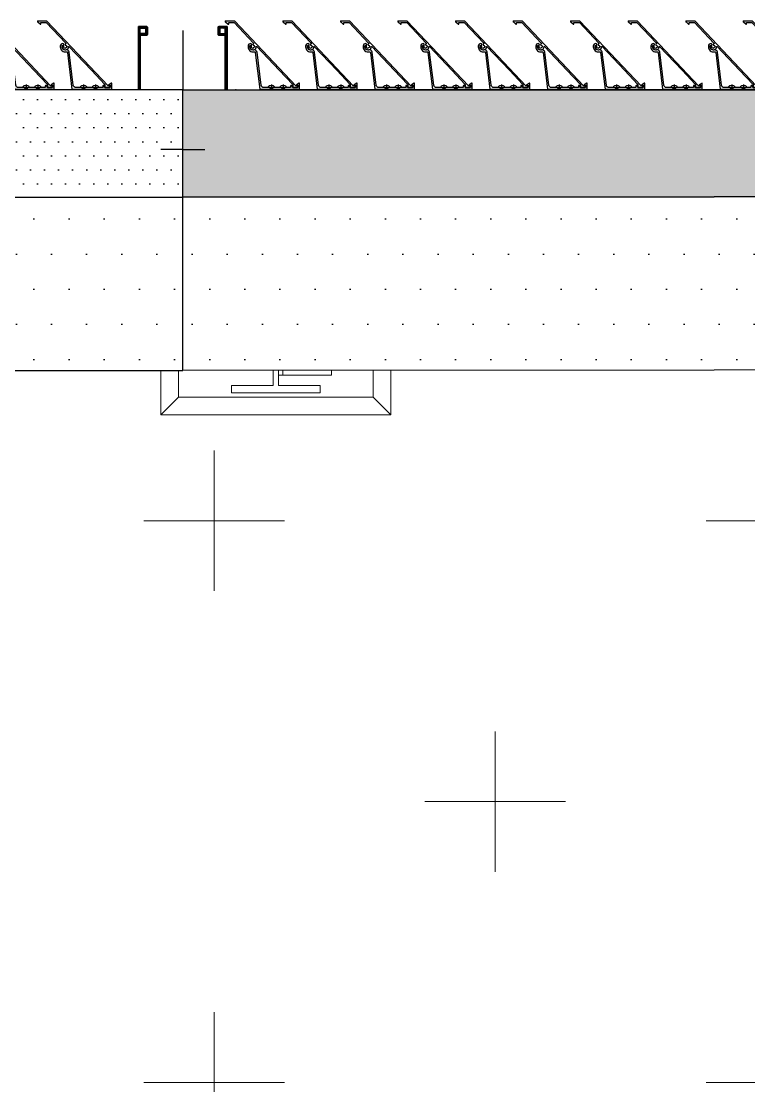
# Model space of a CAD drawing. Header units: millimetres. Extents: x 663313 to 1226001, y 1431724 to 1620898.
# Drawn here: x 764546 to 765367, y 1519568 to 1520771 of the extents above; entities that cross this region are included whole.
import ezdxf

# ---------------------------------------------------------------- set-up
doc = ezdxf.new("R2010")
doc.units = ezdxf.units.MM
for name, pattern in [('CENTER', [50.8, 31.75, -6.35, 6.35, -6.35]), ('HIDDEN', [0.375, 0.25, -0.125]), ('XKITLINE00', [0]), ('XKITLINE02', [4, 2, -2])]:
    doc.linetypes.add(name, pattern=pattern)
doc.layers.get('Defpoints').update_dxf_attribs({"color": 140})
for name, color, linetype, plot in [('000 - STRUCTURE_STEEL_ACCESORIES_DEF_SUB', 250, 'Continuous', False), ('010 - ASPG_EXTR_DEF_SUB', 250, 'Continuous', False), ('010 - ASPG_FASTERN_DEF_SUB', 250, 'Continuous', False), ('010 - ASPG_FRAMING_DEF_SUB', 250, 'Continuous', False)]:
    doc.layers.add(name, color=color, linetype=linetype, plot=plot)
for name, color, linetype in [('000 - STRUCTURE_STEEL_ACCESORIES_MAIN_COLOR_2', 1, 'Continuous'), ('000 - STRUCTURE_STEEL_ACCESORIES_SUB_COLOR_3', 251, 'Continuous'), ('000 - STRUCTURE_STEEL_ACCESORIES_WIPEOUT_', 250, 'Continuous'), ('010 - ASPG_ACCESSORIES_HATCH_', 251, 'Continuous'), ('010 - ASPG_ACCESSORIES_MAIN_COLOR_1', 1, 'Continuous'), ('010 - ASPG_ACCESSORIES_SUB_COLOR_1', 1, 'Continuous'), ('010 - ASPG_ACCESSORIES_SUB_COLOR_2', 251, 'Continuous'), ('010 - ASPG_ACCESSORIES_SYMBOL_', 251, 'Continuous'), ('010 - ASPG_ACCESSORIES_WIPEOUT_', 250, 'Continuous'), ('010 - ASPG_EXTR_MAIN_COLOR_2', 2, 'Continuous'), ('010 - ASPG_FASTERN_MAIN_COLOR_1', 1, 'Continuous'), ('010 - ASPG_FLASHING_HATCH_', 251, 'Continuous'), ('010 - ASPG_FLASHING_MAIN_COLOR_2', 2, 'Continuous'), ('010 - ASPG_FLASHING_MAIN_COLOR_4', 4, 'Continuous'), ('010 - ASPG_FLASHING_WIPEOUT_', 250, 'Continuous'), ('010 - ASPG_FRAMING_CUT_COLOR_4', 4, 'Continuous'), ('010 - ASPG_FRAMING_HATCH_', 251, 'Continuous'), ('010 - ASPG_FRAMING_MAIN_COLOR_2', 2, 'Continuous'), ('010 - ASPG_FRAMING_SUB_COLOR_2', 1, 'Continuous'), ('010 - ASPG_FRAMING_WIPEOUT_', 250, 'Continuous'), ('BOLT & SCREW', 251, 'Continuous'), ('Center Line', 1, 'CENTER'), ('DIM', 1, 'Continuous'), ('TEXT', 3, 'Continuous'), ('tube-stopper', 2, 'Continuous')]:
    doc.layers.add(name, color=color, linetype=linetype)
for name, color, linetype, lineweight in [('12-GRID', 1, 'CENTER', 13), ('9-SCREW', 251, 'Continuous', 9), ('A-FLOR-E', 2, 'Continuous', 9), ('Bolt', 7, 'Continuous', 0), ('Part', 2, 'Continuous', 0), ('SCREW', 8, 'Continuous', 5)]:
    doc.layers.add(name, color=color, linetype=linetype, lineweight=lineweight)
pattern_1 = [(270, (1257419.24324, -520041.6224), (0.65495992507, -1.1344238721), [0.7562825814, -1.5125651628]), (30, (1257419.24324, -520041.6224), (0.65495992936, 1.1344238696), [0.7562825814, -1.5125651628]), (330, (1257419.24324, -520041.6224), (1.30991985442, -2.48e-09), [-1.5125651628, 0.7562825814])]
pattern_2 = [(315, (1257419.4929, -520021.6224), (1.3369313545, 1.3369313545), []), (45, (1257419.4929, -520021.6224), (-1.3369313545, 1.3369313545), [])]
pattern_3 = [(270, (1257419.4425, -520043.9224), (0.65495992507, -1.1344238721), [0.7562825814, -1.5125651628]), (30, (1257419.4425, -520043.9224), (0.65495992936, 1.1344238696), [0.7562825814, -1.5125651628]), (330, (1257419.4425, -520043.9224), (1.30991985442, -2.48e-09), [-1.5125651628, 0.7562825814])]
pattern_4 = [(315, (1257419.1929, -520023.9224), (1.3369313545, 1.3369313545), []), (45, (1257419.1929, -520023.9224), (-1.3369313545, 1.3369313545), [])]
pattern_5 = [(0, (0, 0), (7.9375, 15.875), [0, -15.875])]
pattern_6 = [(0, (0, 0), (19.84375, 39.6875), [0, -39.6875])]
pattern_7 = [(45, (68845973.911, -106253.634), (-4.0411152545, 4.0411152545), []), (45, (68845976.6053, -106253.634), (-4.0411152545, 4.0411152545), [])]

# ---------------------------------------------------------------- blocks, each defined once
blk = doc.blocks.new('44')
at = {"layer": 'Bolt', "color": 21, "linetype": 'XKITLINE00', "lineweight": 0}
for p, q in [((31.5889, 25.0846), (31.5889, 25.0753)), ((31.5889, 25.0846), (31.5889, 25.0753)), ((31.5749, 25.0706), (31.5842, 25.0706)), ((31.5749, 25.0706), (31.5842, 25.0706)), ((31.6029, 25.0706), (31.5936, 25.0706)), ((31.6029, 25.0706), (31.5936, 25.0706)), ((31.5889, 25.0566), (31.5889, 25.0659)), ((31.5889, 25.0566), (31.5889, 25.0659)), ((31.6989, 25.0346), (31.6989, 25.0253)), ((31.6849, 25.0206), (31.6942, 25.0206)), ((31.6989, 25.0066), (31.6989, 25.0159)), ((31.7129, 25.0206), (31.7036, 25.0206)), ((31.6989, 24.9746), (31.6989, 24.9653)), ((31.6849, 24.9606), (31.6942, 24.9606)), ((31.6989, 24.9466), (31.6989, 24.9559)), ((31.7129, 24.9606), (31.7036, 24.9606)), ((31.5889, 24.9246), (31.5889, 24.9153)), ((31.5889, 24.9246), (31.5889, 24.9153)), ((31.5749, 24.9106), (31.5842, 24.9106)), ((31.5749, 24.9106), (31.5842, 24.9106)), ((31.5889, 24.8966), (31.5889, 24.9059)), ((31.5889, 24.8966), (31.5889, 24.9059)), ((31.6029, 24.9106), (31.5936, 24.9106)), ((31.6029, 24.9106), (31.5936, 24.9106))]:
    blk.add_line(p, q, dxfattribs=at)
at = {"layer": 'Bolt', "color": 21, "linetype": 'XKITLINE02', "lineweight": 0}
for p, q in [((31.5889, 25.0015), (31.5889, 24.9586)), ((31.5694, 24.9876), (31.5694, 24.9826)), ((31.5819, 24.9876), (31.5819, 24.9936)), ((31.5819, 24.9936), (31.5819, 24.9876)), ((31.5959, 24.9876), (31.5959, 24.9936)), ((31.5959, 24.9936), (31.5959, 24.9876)), ((31.6084, 24.9876), (31.6084, 24.9826))]:
    blk.add_line(p, q, dxfattribs=at)
at = {"layer": 'Part', "color": 251, "linetype": 'HIDDEN', "lineweight": 0, "ltscale": 5}
for p, q in [((31.6469, 25.2656), (31.6469, 23.6106)), ((31.7559, 25.2656), (31.7559, 23.6106))]:
    blk.add_line(p, q, dxfattribs=at)
at = {"layer": 'Part', "lineweight": 0}
for p, q in [((31.5139, 25.1206), (31.5339, 25.1006)), ((31.5139, 24.8606), (31.5339, 24.8806))]:
    blk.add_line(p, q, dxfattribs=at)
at = {"layer": 'Part', "color": 252, "linetype": 'HIDDEN', "lineweight": 0, "ltscale": 2}
for p, q in [((31.6439, 25.1006), (31.6639, 25.1206)), ((31.6439, 24.8806), (31.6639, 24.8606))]:
    blk.add_line(p, q, dxfattribs=at)
at = {"layer": 'Part', "color": 21, "linetype": 'XKITLINE02', "lineweight": 0}
for p, q in [((31.6389, 25.0406), (31.6389, 24.9406)), ((31.5589, 24.9936), (31.6189, 24.9936)), ((31.5589, 24.9876), (31.6189, 24.9876)), ((31.6689, 24.9936), (31.6689, 24.9876))]:
    blk.add_line(p, q, dxfattribs=at)
at = {"layer": 'Part', "linetype": 'XKITLINE02', "lineweight": 0}
for p, q in [((31.6389, 24.9936), (31.7589, 24.9936)), ((31.6389, 24.9876), (31.7589, 24.9876)), ((31.6189, 24.9826), (31.5589, 24.9826))]:
    blk.add_line(p, q, dxfattribs=at)
at = {"layer": 'Part', "color": 4, "lineweight": 0}
blk.add_lwpolyline([(31.6389, 23.6106), (31.7639, 23.6106), (31.7639, 25.2656), (31.6389, 25.2656), (31.6389, 23.6106)], dxfattribs=at)
at = {"layer": 'Part', "lineweight": 0}
for points in [[(31.6389, 24.8606), (31.5139, 24.8606), (31.5139, 25.1206), (31.6389, 25.1206)], [(31.6389, 24.8806), (31.5339, 24.8806), (31.5339, 25.1006), (31.6389, 25.1006)]]:
    blk.add_lwpolyline(points, dxfattribs=at)
at = {"layer": 'Part', "color": 252, "linetype": 'HIDDEN', "lineweight": 0, "ltscale": 2}
for points in [[(31.6389, 25.1206), (31.6639, 25.1206), (31.6639, 24.8606), (31.6389, 24.8606)], [(31.6389, 25.1006), (31.6439, 25.1006), (31.6439, 24.8806), (31.6389, 24.8806)]]:
    blk.add_lwpolyline(points, dxfattribs=at)
at = {"layer": 'Part', "linetype": 'XKITLINE02', "lineweight": 0}
blk.add_lwpolyline([(31.6389, 25.0406), (31.6309, 25.0406), (31.6309, 24.9936), (31.5469, 24.9936), (31.5469, 25.0406), (31.5389, 25.0406), (31.5389, 24.9406), (31.5469, 24.9406), (31.5469, 24.9876), (31.6309, 24.9876), (31.6309, 24.9406), (31.6389, 24.9406)], close=True, dxfattribs=at)
for points in [[(31.6389, 24.9406), (31.7589, 24.9406), (31.7589, 25.0406), (31.6389, 25.0406)], [(31.6189, 24.9876), (31.6189, 24.9276), (31.5589, 24.9276), (31.5589, 24.9876)]]:
    blk.add_lwpolyline(points, dxfattribs=at)
blk = doc.blocks.new('W-1-PP18-ST_ENT4_REV00_20260531-225334_LOPF_PL')
at = {"layer": 'A-FLOR-E'}
h = blk.add_hatch(dxfattribs=at)
h.set_pattern_fill('CROSS', color=250, scale=50)
h.set_pattern_definition([(0, (-663607876.36, -1524781034.1), (317.5, 317.5), [158.75, -476.25]), (90, (-663607797, -1524781113.48), (-317.5, 317.5), [158.75, -476.25])])
h.paths.add_polyline_path([(19109.7, -8210), (19109.8, -13360.2), (23991.6, -13360.4), (23967.6, -1699.9), (16485, -1700.1), (16485, -3485), (17110, -3485), (17109.8, -8210)])
at = {"layer": 'TEXT'}
h = blk.add_hatch(dxfattribs=at)
h.set_pattern_fill('ANSI34', color=251, scale=21.831008, angle=389.6127)
h.set_pattern_definition([(314.9986, (31061.48, -20146.6), (294.079, 294.065), []), (314.9986, (31061.47, -20244.64), (294.079, 294.065), []), (314.9986, (31061.47, -20342.66), (294.079, 294.065), []), (314.9986, (31061.47, -20440.7), (294.079, 294.065), [])])
h.paths.add_polyline_path([(21249.9, -1450), (21249.9, -1590), (24079.2, -1590.1), (24079.2, -1450.1)], flags=17)
h.paths.add_polyline_path([(18499.6, -1590), (18499.6, -1450), (16347.7, -1449.9), (16347.7, -1589.9)])
h.paths.add_polyline_path([(18499.6, -1450), (18499.6, -1590), (21249.9, -1590), (21249.9, -1450)], flags=17)
h.paths.add_polyline_path([(24220.2, -1449.9), (24080.2, -1449.9), (24079.9, -13260), (19109.7, -13259.9), (19109.7, -8210), (17109.8, -8210), (17110, -3485), (16485.3, -3485), (16485, -1575), (16345, -1575), (16345, -3625), (16970, -3625), (16969.9, -8350), (18969.8, -8350), (18969.7, -13399.9), (24219.9, -13400)])
at = {"layer": 'DIM'}
blk.add_line((24079.9, -1590.1), (16485, -1589.9), dxfattribs=at)
at = {"layer": 'Part', "linetype": 'XKITLINE00', "lineweight": 0}
blk.add_lwpolyline([(16346.8, -1450), (24217.6, -1450), (24217.6, -13400), (18969.8, -13399.9)], dxfattribs=at)
blk.add_lwpolyline([(17109.7, -8210), (17109.7, -3484.9), (16484.6, -3484.9), (16484.6, -1590), (24077.6, -1590), (24077.6, -13260), (19109.8, -13259.9), (19109.8, -8210)], close=True, dxfattribs=at)
at = {"xscale": 1000.000000000001, "yscale": 1000.000000000001, "zscale": 1000.000000000001, "rotation": 90}
blk.add_blockref('44', (41885.6, -33213.9), dxfattribs=at)
blk = doc.blocks.new('*U6399')
at = {"layer": '12-GRID', "color": 8, "linetype": 'CENTER'}
for p, q in [((0, -6.2), (0, 2.2)), ((-4.2, -2), (4.2, -2))]:
    blk.add_line(p, q, dxfattribs=at)
at = {"layer": 'BOLT & SCREW'}
for p, q in [((-0.6, -1.8), (-1.8, -1.6)), ((-0.6, -2.2), (-1.8, -2.4)), ((-0.5, -1.8), (-0.9, -1.6)), ((-0.5, -2.2), (-0.9, -2.4)), ((-0.2, -1.4), (-0.4, -0.2)), ((-0.2, -1.5), (-0.4, -1.1)), ((-0.2, -2.5), (-0.4, -2.9)), ((-0.2, -2.6), (-0.4, -3.8)), ((0.2, -1.4), (0.4, -0.2)), ((0.2, -1.5), (0.4, -1.1)), ((0.4, -2.9), (0.2, -2.5)), ((0.2, -2.6), (0.4, -3.8)), ((0.5, -1.8), (0.9, -1.6)), ((0.5, -2.2), (0.9, -2.4)), ((0.6, -1.8), (1.8, -1.6)), ((0.6, -2.2), (1.8, -2.4))]:
    blk.add_line(p, q, dxfattribs=at)
for points in [[(-1.8, -1.6), (-0.9, -1.6, 0.414214), (-0.4, -1.1), (-0.4, -0.2), (0.4, -0.2), (0.4, -1.1, 0.414214), (0.9, -1.6), (1.8, -1.6), (1.8, -2.4), (0.9, -2.4, 0.414214), (0.4, -2.9), (0.4, -3.8), (-0.4, -3.8), (-0.4, -2.9, 0.414214), (-0.9, -2.4), (-1.8, -2.4)], [(0.2, -2.5, -0.414214), (0.5, -2.2), (0.6, -2.2), (0.6, -1.8), (0.5, -1.8, -0.414214), (0.2, -1.5), (0.2, -1.4), (-0.2, -1.4), (-0.2, -1.5, -0.414214), (-0.5, -1.8), (-0.6, -1.8), (-0.6, -2.2), (-0.5, -2.2, -0.414214), (-0.2, -2.5), (-0.2, -2.6), (0.2, -2.6)]]:
    blk.add_lwpolyline(points, format="xyb", close=True, dxfattribs=at)
blk.add_circle((0, -2), 3.5, dxfattribs=at)
blk = doc.blocks.new('000_ASPG_TYP_FILES_20260218-010703_FRAME_EXTR_')
at = {"layer": '010 - ASPG_FRAMING_HATCH_'}
h = blk.add_hatch(dxfattribs=at)
h.set_pattern_fill('ANSI32', color=256, scale=0.1, angle=180)
edge = h.paths.add_edge_path()
edge.add_line((2, 16), (2, 2))
edge.add_line((2, 2), (39.7, 2))
edge.add_arc((39.7, 1.7), 0.3, 0, 90, ccw=False)
edge.add_line((40, 1.7), (40, 0.3))
edge.add_arc((39.7, 0.3), 0.3, -90, 0, ccw=False)
edge.add_line((39.7, 0), (0.3, 0))
edge.add_arc((0.3, 0.3), 0.3, 180, 270, ccw=False)
edge.add_line((0, 0.3), (0, 17.7))
edge.add_arc((0.3, 17.7), 0.3, 90, 180, ccw=False)
edge.add_line((0.3, 18), (22.6, 18))
edge.add_arc((22.6, 18.5), 0.5, 270, 380.2095)
edge.add_arc((26.2, 19.8), 3.35, 182.0638, 200.2095, ccw=False)
edge.add_arc((23.6, 19.7), 0.76, 2.0638, 182.0638, ccw=False)
edge.add_arc((26.2, 19.8), 1.83, 182.0638, 447.9362)
edge.add_arc((26.3, 22.4), 0.76, 87.9362, 267.9362, ccw=False)
edge.add_arc((26.2, 19.8), 3.35, 69.7905, 87.9362, ccw=False)
edge.add_arc((27.5, 23.4), 0.5, 249.7905, 360)
edge.add_line((28, 23.4), (28, 26.7))
edge.add_line((28, 26.7), (28.5, 27.2))
edge.add_line((28.5, 27.2), (28, 27.7))
edge.add_line((28, 27.7), (28, 38.6))
edge.add_line((28, 38.6), (28.5, 39.1))
edge.add_line((28.5, 39.1), (28, 39.6))
edge.add_line((28, 39.6), (28, 42.9))
edge.add_arc((27.5, 42.9), 0.5, 0, 110.2095)
edge.add_arc((26.2, 46.5), 3.35, 272.0638, 290.2095, ccw=False)
edge.add_arc((26.3, 43.9), 0.76, 92.0638, 272.0638, ccw=False)
edge.add_arc((26.2, 46.5), 1.83, 272.0638, 537.9362)
edge.add_arc((23.6, 46.6), 0.76, 177.9362, 357.9362, ccw=False)
edge.add_arc((26.2, 46.5), 3.35, 159.7905, 177.9362, ccw=False)
edge.add_arc((22.6, 47.8), 0.5, 339.7905, 450)
edge.add_line((22.6, 48.3), (0.3, 48.3))
edge.add_arc((0.3, 48.6), 0.3, 180, 270, ccw=False)
edge.add_line((0, 48.6), (0, 60))
edge.add_arc((0.3, 60), 0.3, 90, 180, ccw=False)
edge.add_line((0.3, 60.3), (5, 60.3))
edge.add_line((5, 60.3), (5, 65))
edge.add_arc((5.3, 65), 0.3, 90, 180, ccw=False)
edge.add_line((5.3, 65.3), (30, 65.3))
edge.add_line((30, 65.3), (30, 63.6))
edge.add_arc((29.7, 63.6), 0.3, -90, 0, ccw=False)
edge.add_line((29.7, 63.3), (7.3, 63.3))
edge.add_arc((7.3, 63), 0.3, 90, 180)
edge.add_line((7, 63), (7, 58.3))
edge.add_line((7, 58.3), (2.3, 58.3))
edge.add_arc((2.3, 58), 0.3, 90, 180)
edge.add_line((2, 58), (2, 50.6))
edge.add_arc((2.3, 50.6), 0.3, 180, 270)
edge.add_line((2.3, 50.3), (29.7, 50.3))
edge.add_arc((29.7, 50), 0.3, 0, 90, ccw=False)
edge.add_line((30, 50), (30, 26.7))
edge.add_line((30, 26.7), (30, 16.3))
edge.add_arc((29.7, 16.3), 0.3, -90, 0, ccw=False)
edge.add_line((29.7, 16), (2, 16))
at = {"layer": '010 - ASPG_FRAMING_CUT_COLOR_4'}
blk.add_lwpolyline([(2, 16), (2, 2), (39.7, 2, -0.414214), (40, 1.7), (40, 0.3, -0.414214), (39.7, 0), (0.3, 0, -0.414214), (0, 0.3), (0, 17.7, -0.414214), (0.3, 18), (22.6, 18, 0.52173), (23, 18.7, -0.079342), (22.8, 19.7, -1), (24.3, 19.8, 2.296346), (26.2, 21.7, -1), (26.3, 23.2, -0.079342), (27.3, 23, 0.52173), (28, 23.4), (28, 26.7), (28.5, 27.2), (28, 27.7), (28, 38.6), (28.5, 39.1), (28, 39.6), (28, 42.9, 0.52173), (27.3, 43.3, -0.079342), (26.3, 43.1, -1), (26.2, 44.6, 2.296346), (24.3, 46.5, -1), (22.8, 46.6, -0.079342), (23, 47.6, 0.52173), (22.6, 48.3), (0.3, 48.3, -0.414214), (0, 48.6), (0, 60, -0.414214), (0.3, 60.3), (5, 60.3), (5, 65, -0.414214), (5.3, 65.3), (30, 65.3), (30, 63.6, -0.414214), (29.7, 63.3), (7.3, 63.3, 0.414214), (7, 63), (7, 58.3), (2.3, 58.3, 0.414214), (2, 58), (2, 50.6, 0.414214), (2.3, 50.3), (29.7, 50.3, -0.414214), (30, 50), (30, 26.7), (30, 16.3, -0.414214), (29.7, 16)], format="xyb", close=True, dxfattribs=at)
for p in [(26.2, 48.5), (26.2, 21.8)]:
    blk.add_blockref('*U6399', p)
blk = doc.blocks.new('*U6177')
at = {"layer": '010 - ASPG_FRAMING_HATCH_', "transparency": 33554585}
h = blk.add_hatch(dxfattribs=at)
h.set_pattern_fill('ANSI32', color=256, scale=0.25)
edge = h.paths.add_edge_path()
edge.add_line((2, -50), (2, -75))
edge.add_line((2, -75), (0, -75))
edge.add_line((0, -75), (0, -49))
edge.add_arc((1, -49), 1, 90, 180, ccw=False)
edge.add_line((1, -48), (63, -48))
edge.add_arc((63, -47), 1, 270, 360)
edge.add_line((64, -47), (64, 47))
edge.add_arc((63, 47), 1, 0, 90)
edge.add_line((63, 48), (1, 48))
edge.add_arc((1, 49), 1, 180, 270, ccw=False)
edge.add_line((0, 49), (0, 75))
edge.add_line((0, 75), (2, 75))
edge.add_line((2, 75), (2, 50))
edge.add_line((2, 50), (141, 50))
edge.add_line((141, 50), (141, 41))
edge.add_arc((140, 41), 1, 270, 360, ccw=False)
edge.add_line((140, 40), (132, 40))
edge.add_arc((132, 41), 1, 180, 270, ccw=False)
edge.add_line((131, 41), (131, 47))
edge.add_arc((130, 47), 1, 0, 90)
edge.add_line((130, 48), (67, 48))
edge.add_arc((67, 47), 1, 90, 180)
edge.add_line((66, 47), (66, -47))
edge.add_arc((67, -47), 1, 180, 270)
edge.add_line((67, -48), (130, -48))
edge.add_arc((130, -47), 1, 270, 360)
edge.add_line((131, -47), (131, -41))
edge.add_arc((132, -41), 1, 90, 180, ccw=False)
edge.add_line((132, -40), (140, -40))
edge.add_arc((140, -41), 1, 0, 90, ccw=False)
edge.add_line((141, -41), (141, -50))
edge.add_line((141, -50), (2, -50))
h.paths.add_polyline_path([(139, 48), (139, 42), (133, 42), (133, 48)], flags=16)
h.paths.add_polyline_path([(139, -48), (139, -42), (133, -42), (133, -48)], flags=16)
at = {"layer": '010 - ASPG_FRAMING_HATCH_'}
h = blk.add_hatch(dxfattribs=at)
h.set_pattern_fill('ANSI37', color=256, scale=0.595498, angle=-90)
h.set_pattern_definition(pattern_2)
edge = h.paths.add_edge_path()
edge.add_ellipse((57.8, 55), major_axis=(0, -5), ratio=0.644482, start_angle=0, end_angle=180)
edge.add_line((57.8, 60), (62, 60))
edge.add_arc((62, 60.3), 0.3, -90, 0)
edge.add_line((62.3, 60.3), (62.3, 61))
edge.add_line((62.3, 61), (61.8, 61.5))
edge.add_line((61.8, 61.5), (62.3, 62))
edge.add_line((62.3, 62), (61.8, 62.5))
edge.add_line((61.8, 62.5), (62.3, 63))
edge.add_line((62.3, 63), (61.8, 63.5))
edge.add_line((61.8, 63.5), (62.3, 64))
edge.add_line((62.3, 64), (62.3, 65))
edge.add_line((62.3, 65), (63.3, 65))
edge.add_line((63.3, 65), (63.8, 65.5))
edge.add_line((63.8, 65.5), (64.3, 65))
edge.add_line((64.3, 65), (64.8, 65.5))
edge.add_line((64.8, 65.5), (65.3, 65))
edge.add_line((65.3, 65), (65.8, 65.5))
edge.add_line((65.8, 65.5), (66.3, 65))
edge.add_line((66.3, 65), (67, 65))
edge.add_arc((67, 65.3), 0.3, -90, 0)
edge.add_line((67.3, 65.3), (67.3, 60))
edge.add_arc((77.2, 55), 11.1, 153.2037, 206.7963)
edge.add_line((67.3, 50), (57.8, 50))
h = blk.add_hatch(dxfattribs=at)
h.set_pattern_fill('ANSI37', color=256, scale=0.595498, angle=-90)
h.set_pattern_definition(pattern_4)
edge = h.paths.add_edge_path()
edge.add_ellipse((11.5, 55), major_axis=(0, -5), ratio=0.644482, start_angle=180, end_angle=360, ccw=False)
edge.add_line((11.5, 60), (2, 60))
edge.add_arc((-7.9, 55), 11.1, -26.7963, 26.7963, ccw=False)
edge.add_line((2, 50), (11.5, 50))
h = blk.add_hatch(dxfattribs=at)
h.set_pattern_fill('HONEY', color=256, scale=0.238199, angle=-90)
h.set_pattern_definition(pattern_3)
edge = h.paths.add_edge_path()
edge.add_ellipse((11.8, 55), major_axis=(0, -5), ratio=0.644482, start_angle=0, end_angle=360, ccw=False)
h = blk.add_hatch(dxfattribs=at)
h.set_pattern_fill('HONEY', color=256, scale=0.238199, angle=-90)
h.set_pattern_definition(pattern_1)
edge = h.paths.add_edge_path()
edge.add_ellipse((57.5, 55), major_axis=(0, -5), ratio=0.644482, start_angle=0, end_angle=360)
h = blk.add_hatch(dxfattribs=at)
h.set_pattern_fill('ANSI37', color=256, scale=0.595498, angle=-90)
h.set_pattern_definition(pattern_4)
edge = h.paths.add_edge_path()
edge.add_ellipse((11.5, -55), major_axis=(0, 5), ratio=0.644482, start_angle=0, end_angle=180)
edge.add_line((11.5, -60), (2, -60))
edge.add_arc((-7.9, -55), 11.1, 333.2037, 386.7963)
edge.add_line((2, -50), (11.5, -50))
h = blk.add_hatch(dxfattribs=at)
h.set_pattern_fill('HONEY', color=256, scale=0.238199, angle=-90)
h.set_pattern_definition(pattern_3)
edge = h.paths.add_edge_path()
edge.add_ellipse((11.8, -55), major_axis=(0, 5), ratio=0.644482, start_angle=0, end_angle=360)
h = blk.add_hatch(dxfattribs=at)
h.set_pattern_fill('HONEY', color=256, scale=0.238199, angle=-90)
h.set_pattern_definition(pattern_1)
edge = h.paths.add_edge_path()
edge.add_ellipse((57.5, -55), major_axis=(0, 5), ratio=0.644482, start_angle=0, end_angle=360, ccw=False)
h = blk.add_hatch(dxfattribs=at)
h.set_pattern_fill('ANSI37', color=256, scale=0.595498, angle=-90)
h.set_pattern_definition(pattern_2)
edge = h.paths.add_edge_path()
edge.add_ellipse((57.8, -55), major_axis=(0, 5), ratio=0.644482, start_angle=180, end_angle=360, ccw=False)
edge.add_line((57.8, -60), (62, -60))
edge.add_arc((62, -60.3), 0.3, 360, 450, ccw=False)
edge.add_line((62.3, -60.3), (62.3, -61))
edge.add_line((62.3, -61), (61.8, -61.5))
edge.add_line((61.8, -61.5), (62.3, -62))
edge.add_line((62.3, -62), (61.8, -62.5))
edge.add_line((61.8, -62.5), (62.3, -63))
edge.add_line((62.3, -63), (61.8, -63.5))
edge.add_line((61.8, -63.5), (62.3, -64))
edge.add_line((62.3, -64), (62.3, -65))
edge.add_line((62.3, -65), (63.3, -65))
edge.add_line((63.3, -65), (63.8, -65.5))
edge.add_line((63.8, -65.5), (64.3, -65))
edge.add_line((64.3, -65), (64.8, -65.5))
edge.add_line((64.8, -65.5), (65.3, -65))
edge.add_line((65.3, -65), (65.8, -65.5))
edge.add_line((65.8, -65.5), (66.3, -65))
edge.add_line((66.3, -65), (67, -65))
edge.add_arc((67, -65.3), 0.3, 360, 450, ccw=False)
edge.add_line((67.3, -65.3), (67.3, -60))
edge.add_arc((77.2, -55), 11.1, 153.2037, 206.7963, ccw=False)
edge.add_line((67.3, -50), (57.8, -50))
at = {"layer": '010 - ASPG_FASTERN_DEF_SUB'}
blk.add_point((0, 0), dxfattribs=at)
at = {"layer": '010 - ASPG_FRAMING_CUT_COLOR_4'}
blk.add_lwpolyline([(2, -50), (2, -75), (0, -75), (0, -49, -0.414214), (1, -48), (63, -48, 0.414214), (64, -47), (64, 47, 0.414214), (63, 48), (1, 48, -0.414214), (0, 49), (0, 75), (2, 75), (2, 50), (141, 50), (141, 41, -0.414214), (140, 40), (132, 40, -0.414214), (131, 41), (131, 47, 0.414214), (130, 48), (67, 48, 0.414214), (66, 47), (66, -47, 0.414214), (67, -48), (130, -48, 0.414214), (131, -47), (131, -41, -0.414214), (132, -40), (140, -40, -0.414214), (141, -41), (141, -50)], format="xyb", close=True, dxfattribs=at)
for points in [[(139, 48), (139, 42), (133, 42), (133, 48)], [(139, -48), (139, -42), (133, -42), (133, -48)]]:
    blk.add_lwpolyline(points, close=True, dxfattribs=at)
at = {"layer": '010 - ASPG_FRAMING_DEF_SUB', "transparency": 33554508}
blk.add_line((136.5, 0), (-4.5, 0), dxfattribs=at)
at = {"layer": '010 - ASPG_FRAMING_DEF_SUB', "transparency": 33554457}
for points in [[(54.3, 50), (67.3, 50), (67.3, 65.5), (54.3, 65.5)], [(2, 50), (15, 50), (15, 60), (2, 60)], [(2, -50), (15, -50), (15, -60), (2, -60)], [(54.3, -50), (67.3, -50), (67.3, -65.5), (54.3, -65.5)]]:
    blk.add_lwpolyline(points, close=True, dxfattribs=at)
at = {"layer": '010 - ASPG_FRAMING_SUB_COLOR_2'}
for points in [[(57.5, 50), (67.3, 50, -0.238199), (67.3, 60), (67.3, 65.3, -0.414214), (67, 65), (66.3, 65), (65.8, 65.5), (65.3, 65), (64.8, 65.5), (64.3, 65), (63.8, 65.5), (63.3, 65), (62.3, 65), (62.3, 64), (61.8, 63.5), (62.3, 63), (61.8, 62.5), (62.3, 62), (61.8, 61.5), (62.3, 61), (62.3, 60.3, -0.414214), (62, 60), (57.5, 60)], [(11.8, 50), (2, 50, 0.238199), (2, 60), (11.8, 60)], [(11.8, -50), (2, -50, -0.238199), (2, -60), (11.8, -60)], [(57.5, -50), (67.3, -50, 0.238199), (67.3, -60), (67.3, -65.3, 0.414214), (67, -65), (66.3, -65), (65.8, -65.5), (65.3, -65), (64.8, -65.5), (64.3, -65), (63.8, -65.5), (63.3, -65), (62.3, -65), (62.3, -64), (61.8, -63.5), (62.3, -63), (61.8, -62.5), (62.3, -62), (61.8, -61.5), (62.3, -61), (62.3, -60.3, 0.414214), (62, -60), (57.5, -60)]]:
    blk.add_lwpolyline(points, format="xyb", dxfattribs=at)
at = {"layer": '010 - ASPG_FRAMING_SUB_COLOR_2', "extrusion": (0, 0, -1)}
for centre, major_axis in [((11.8, 55), (0, -5)), ((57.5, -55), (0, 5))]:
    blk.add_ellipse(centre, major_axis=major_axis, ratio=0.644482, dxfattribs=at)
at = {"layer": '010 - ASPG_FRAMING_SUB_COLOR_2'}
for centre, major_axis in [((57.5, 55), (0, -5)), ((11.8, -55), (0, 5))]:
    blk.add_ellipse(centre, major_axis=major_axis, ratio=0.644482, dxfattribs=at)
blk = doc.blocks.new('PZG35-9D5')
at = {"layer": 'Center Line'}
blk.add_line((0, 3.7), (0, -10.5), dxfattribs=at)
at = {"layer": 'SCREW', "color": 8}
for p, q in [((-1.4, 0), (-1.4, -1.1)), ((1.4, 0), (1.4, -0.6)), ((-1.9, -1.4), (1.9, -0.9)), ((-1.9, -1.4), (-1.4, -1.1)), ((-1.9, -1.4), (-1.4, -1.7)), ((-1.9, -2.7), (1.9, -2.2)), ((-1.9, -2.7), (-1.4, -2.4)), ((-1.9, -2.7), (-1.4, -3)), ((-1.9, -4), (-1.4, -3.7)), ((-1.9, -4), (-1, -3.9)), ((-1.9, -4), (-1.4, -4.3)), ((-1.4, -1.1), (1.4, -0.6)), ((-1.4, -1.7), (1.4, -1.2)), ((-1.4, -1.7), (-1.4, -2.4)), ((-1.4, -2.4), (1.4, -1.9)), ((-1.4, -3), (1.4, -2.5)), ((-1.4, -3), (-1.4, -3.7)), ((-1.4, -3.7), (-0.8, -3.6)), ((-1.4, -4.3), (-1.4, -8.1)), ((-1.4, -4.3), (-1.2, -4.3)), ((0, -9.5), (-1.4, -8.1)), ((0, -9.5), (1.4, -8.1)), ((0.6, -3.3), (1.4, -3.2)), ((0.7, -3.7), (1.9, -3.5)), ((0.7, -3.9), (1.4, -3.8)), ((0.7, -4.6), (1.4, -4.5)), ((0.7, -5), (1.9, -4.8)), ((0.7, -5.2), (1.4, -5.1)), ((1.9, -0.9), (1.4, -0.6)), ((1.9, -0.9), (1.4, -1.2)), ((1.4, -1.2), (1.4, -1.9)), ((1.9, -2.2), (1.4, -1.9)), ((1.9, -2.2), (1.4, -2.5)), ((1.4, -2.5), (1.4, -3.2)), ((1.9, -3.5), (1.4, -3.2)), ((1.9, -3.5), (1.4, -3.8)), ((1.4, -3.8), (1.4, -4.5)), ((1.9, -4.8), (1.4, -4.5)), ((1.9, -4.8), (1.4, -5.1)), ((1.4, -5.1), (1.4, -8.1))]:
    blk.add_line(p, q, dxfattribs=at)
blk.add_lwpolyline([(0, -9.5), (0.7, -5.2), (0.7, -3.6, 0.417657), (0.4, -3.3, 0.108102), (-0.8, -3.6), (-1.4, -4.7)], format="xyb", dxfattribs=at)
blk = doc.blocks.new('*U6170')
at = {"layer": 'SCREW', "color": 6}
blk.add_lwpolyline([(3, 1.8, 0.09906), (0.8, 2.5), (0.8, 2.3), (-0.8, 2.3), (-0.8, 2.5, 0.09906), (-3, 1.8, 0.266588), (-3.5, 1), (-3.5, 0.2, 0.414214), (-3.3, 0), (3.3, 0, 0.414214), (3.5, 0.2), (3.5, 1, 0.266588)], format="xyb", close=True, dxfattribs=at)
at = {"layer": 'SCREW'}
blk.add_blockref('PZG35-9D5', (0, 0), dxfattribs=at)
blk = doc.blocks.new('*U6179')
blk.add_point((0, 0))
at = {"layer": '010 - ASPG_ACCESSORIES_MAIN_COLOR_1'}
blk.add_lwpolyline([(-39.7, -0.6, 0.414214), (-40, -0.9), (-40, -7.4, 0.57735), (-39.7, -7.6), (-36.6, -5.8, 0.767327), (-36.8, -5.3), (-37.9, -5.3, -0.414214), (-38.2, -5), (-38.2, -2.8, -0.414214), (-38, -2.6), (-32.2, -2.6, -0.388879), (-32, -2.8), (-31.8, -4.3, 0.388879), (-31.3, -4.8), (-30.3, -4.8, 0.414214), (-30, -4.5), (-30, -2.9, -0.414214), (-29.7, -2.6), (0.4, -2.6, -0.378969), (3.4, -5.2), (8, -42.5, 0.446593), (11.6, -45.1, -0.489802), (16.1, -48.7), (16.1, -49.4, -0.18248), (15.8, -50, -0.267949), (15.3, -50.2, 1.122115), (15.1, -52.3, 0.405004), (18.1, -49.4), (18.1, -48.7, 0.489805), (11.2, -43.1, -0.446597), (9.9, -42.3), (4.9, -0.8, 0.364176), (4.6, -0.6)], format="xyb", close=True, dxfattribs=at)
at = {"layer": '010 - ASPG_EXTR_DEF_SUB'}
for p in [(-40, -0.5), (43.4, -76.9), (43.4, -77.5)]:
    blk.add_point(p, dxfattribs=at)
at = {"layer": '010 - ASPG_EXTR_MAIN_COLOR_2'}
blk.add_lwpolyline([(11.4, -48.2), (11.5, -47.4), (12.2, -47.6), (12.3, -46.8, -0.535538), (14.2, -49.2, 0.991572), (15.7, -49.6, 1.157025), (8.8, -48.8, -0.688558), (8.3, -49), (-17.1, -22.2), (-32.3, -6.1), (-32.3, -2.9, 0.414312), (-32.6, -2.6), (-37.5, -2.6, 0.414116), (-37.8, -2.9), (-37.8, -4.3, 0.414214), (-37.5, -4.6), (-36, -4.6, -0.205895), (-35.8, -4.7), (33.2, -77.5), (43.1, -77.5, 0.668179), (43.4, -77), (40.5, -74.2, 0.668179), (40, -74.4), (40, -76), (33.9, -76), (11.9, -52.8, -0.558354), (12.1, -52, 0.766275), (12, -50.4, -0.438583), (10.7, -48.1)], format="xyb", close=True, dxfattribs=at)
at = {"layer": 'SCREW', "rotation": 180}
for p in [(-21.6, -2.5), (-8.2, -2.5)]:
    blk.add_blockref('*U6170', p, dxfattribs=at)
blk = doc.blocks.new('*U4686')
blk.add_wipeout([(562.3, 4), (60, 4), (60, 69.3), (562.3, 69.3)]).dxf.layer = '010 - ASPG_FRAMING_WIPEOUT_'
at = {"color": 1}
blk.add_point((60, 69.5), dxfattribs=at)
at = {"layer": '010 - ASPG_FRAMING_MAIN_COLOR_2'}
blk.add_lwpolyline([(532.3, 69.3), (90, 69.3), (90, 6), (532.3, 6)], close=True, dxfattribs=at)
at = {"layer": '010 - ASPG_FRAMING_SUB_COLOR_2'}
for points in [[(562.3, 4), (60, 4), (60, 69.3), (562.3, 69.3)], [(60, 2), (60, 4), (562.3, 4), (562.3, 2)]]:
    blk.add_lwpolyline(points, close=True, dxfattribs=at)
at = {"color": 1, "xscale": -1, "rotation": 180}
for p in [(120.3, 69.3), (185.3, 69.3), (250.3, 69.3), (315.3, 69.3), (380.3, 69.3), (445.3, 69.3), (510.3, 69.3)]:
    blk.add_blockref('*U6179', p, dxfattribs=at)
at = {"transparency": 33554559, "xscale": -1, "rotation": 270}
blk.add_blockref('*U6177', (0, 0), dxfattribs=at)
blk.add_blockref('000_ASPG_TYP_FILES_20260218-010703_FRAME_EXTR_', (60, 4))
at = {"xscale": -1}
blk.add_blockref('000_ASPG_TYP_FILES_20260218-010703_FRAME_EXTR_', (562.3, 4), dxfattribs=at)
blk = doc.blocks.new('*U4788')
blk.add_wipeout([(1440, 4), (60, 4), (60, 69.3), (1440, 69.3)]).dxf.layer = '010 - ASPG_FRAMING_WIPEOUT_'
at = {"color": 1}
blk.add_point((60, 69.5), dxfattribs=at)
at = {"layer": '010 - ASPG_FRAMING_MAIN_COLOR_2'}
blk.add_lwpolyline([(1410, 69.3), (90, 69.3), (90, 6), (1410, 6)], close=True, dxfattribs=at)
at = {"layer": '010 - ASPG_FRAMING_SUB_COLOR_2'}
for points in [[(1440, 4), (60, 4), (60, 69.3), (1440, 69.3)], [(60, 2), (60, 4), (1440, 4), (1440, 2)]]:
    blk.add_lwpolyline(points, close=True, dxfattribs=at)
at = {"color": 1, "rotation": 180}
for p in [(91.8, 69.3), (156.8, 69.3), (221.8, 69.3), (286.8, 69.3), (351.8, 69.3), (416.8, 69.3), (481.8, 69.3), (546.8, 69.3), (611.8, 69.3), (676.8, 69.3)]:
    blk.add_blockref('*U6179', p, dxfattribs=at)
at = {"transparency": 33554559, "xscale": -1, "rotation": 270}
blk.add_blockref('*U6177', (0, 0), dxfattribs=at)
blk.add_blockref('000_ASPG_TYP_FILES_20260218-010703_FRAME_EXTR_', (60, 4))
blk = doc.blocks.new('W-1-PP18-ST_ENT4_REV00_20260604-235409_LOPF_ASPG_')
at = {"xscale": -1.000000000000001}
blk.add_blockref('*U4686', (16790, -1402), dxfattribs=at)
blk.add_blockref('*U4788', (16790, -1402))
blk = doc.blocks.new('*U5629')
blk.add_wipeout([(0, -52), (443, -52), (247, -248), (0, -248)]).dxf.layer = '010 - ASPG_FLASHING_WIPEOUT_'
at = {"layer": '010 - ASPG_FLASHING_HATCH_'}
h = blk.add_hatch(dxfattribs=at)
h.set_pattern_fill('DOTS', color=256, scale=0.5)
h.set_pattern_definition(pattern_6)
h.paths.add_polyline_path([(0, -52), (443, -52), (247, -248), (0, -248)])
at = {"layer": '010 - ASPG_FLASHING_MAIN_COLOR_2'}
blk.add_lwpolyline([(0, -52), (443, -52), (247, -248), (0, -248)], close=True, dxfattribs=at)
blk.add_wipeout([(0, 69.3), (564.3, 69.3), (443, -52), (0, -52)]).dxf.layer = '010 - ASPG_FLASHING_WIPEOUT_'
at = {"layer": '010 - ASPG_FLASHING_HATCH_'}
h = blk.add_hatch(dxfattribs=at)
h.set_pattern_fill('DOTS', color=256, scale=0.2)
h.set_pattern_definition(pattern_5)
h.paths.add_polyline_path([(0, 69.3), (564.3, 69.3), (443, -52), (0, -52)])
at = {"layer": '010 - ASPG_FLASHING_MAIN_COLOR_4'}
blk.add_lwpolyline([(0, 69.3), (564.3, 69.3), (443, -52), (0, -52)], close=True, dxfattribs=at)
at = {"layer": 'Defpoints'}
blk.add_line((0, 2), (25, 2), dxfattribs=at)
blk.add_line((0, 2), (25, 2), dxfattribs=at)
blk = doc.blocks.new('*U5627')
blk.add_wipeout([(0, -52), (3000, -50), (3000, -246), (0, -248)]).dxf.layer = '010 - ASPG_FLASHING_WIPEOUT_'
at = {"layer": '010 - ASPG_FLASHING_HATCH_'}
h = blk.add_hatch(dxfattribs=at)
h.set_pattern_fill('DOTS', color=256, scale=0.5)
h.set_pattern_definition(pattern_6)
h.paths.add_polyline_path([(0, -52), (3000, -50), (3000, -246), (0, -248)])
at = {"layer": '010 - ASPG_FLASHING_MAIN_COLOR_2'}
blk.add_lwpolyline([(0, -52), (3000, -50), (3000, -246), (0, -248)], close=True, dxfattribs=at)
blk.add_wipeout([(0, 69.3), (3000, 69.3), (3000, -50), (0, -52)]).dxf.layer = '010 - ASPG_FLASHING_WIPEOUT_'
at = {"layer": '010 - ASPG_FLASHING_HATCH_'}
h = blk.add_hatch(dxfattribs=at)
h.set_pattern_fill('DOTS', color=256, scale=0.2)
h.set_pattern_definition(pattern_5)
h.paths.add_polyline_path([(0, 69.3), (3000, 69.3), (3000, -50), (0, -52)])
at = {"layer": '010 - ASPG_FLASHING_MAIN_COLOR_4'}
blk.add_lwpolyline([(0, 69.3), (3000, 69.3), (3000, -50), (0, -52)], close=True, dxfattribs=at)
at = {"layer": 'Defpoints'}
blk.add_line((0, 2), (25, 2), dxfattribs=at)
blk.add_line((0, 2), (25, 2), dxfattribs=at)
blk = doc.blocks.new('W-1-PP18-ST_ENT4_REV00_20260617-033902_ASPG_FLASHING')
at = {"xscale": -1}
blk.add_blockref('*U5629', (16790, -1402), dxfattribs=at)
blk.add_blockref('*U5627', (16790, -1402))
blk = doc.blocks.new('*U4563')
at = {"layer": '010 - ASPG_ACCESSORIES_SUB_COLOR_2'}
for p, q in [((-2.1, -1.5), (-2.1, 0)), ((2.1, -1), (2.1, 0)), ((-2.7, -1.9), (2.7, -1.4)), ((-2.7, -1.9), (-2.1, -1.5)), ((-2.7, -1.9), (-2.1, -2.3)), ((-2.7, -3.7), (2.7, -3.2)), ((-2.7, -3.7), (-2.1, -3.3)), ((-2.7, -3.7), (-2.1, -4.1)), ((-2.7, -5.5), (2.7, -5)), ((-2.7, -5.5), (2.7, -5)), ((-2.7, -5.5), (-2.1, -5.1)), ((-2.7, -5.5), (-2.1, -5.1)), ((-2.7, -5.5), (-2.1, -5.9)), ((-2.7, -5.5), (-2.1, -5.9)), ((-2.7, -7.3), (2.7, -6.8)), ((-2.7, -7.3), (-2.1, -6.9)), ((-2.7, -7.3), (-2.1, -7.7)), ((-2.7, -9.1), (-2.1, -8.7)), ((-2.7, -9.1), (-1.6, -9)), ((-2.7, -9.1), (-2.1, -9.5)), ((-2.7, -10.9), (-2.1, -10.5)), ((-2.7, -10.9), (-1.8, -10.8)), ((-2.7, -10.9), (-2.1, -11.3)), ((-2.1, -1.5), (2.1, -1)), ((-2.1, -2.3), (2.1, -1.8)), ((-2.1, -3.3), (-2.1, -2.3)), ((-2.1, -3.3), (2.1, -2.8)), ((-2.1, -4.1), (2.1, -3.6)), ((-2.1, -5.1), (-2.1, -4.1)), ((-2.1, -5.1), (2.1, -4.6)), ((-2.1, -5.1), (2.1, -4.6)), ((-2.1, -5.9), (2.1, -5.4)), ((-2.1, -5.9), (2.1, -5.4)), ((-2.1, -6.9), (-2.1, -5.9)), ((-2.1, -6.9), (-2.1, -5.9)), ((-2.1, -6.9), (2.1, -6.4)), ((-2.1, -7.7), (2.1, -7.2)), ((-2.1, -8.7), (-2.1, -7.7)), ((-2.1, -8.7), (-1.1, -8.6)), ((-2.1, -9.5), (-1.6, -9.4)), ((-2.1, -10.5), (-2.1, -9.5)), ((-2.1, -10.5), (-1.8, -10.5)), ((-2.1, -11.3), (-1.9, -11.2)), ((-2.1, -12.4), (-2.1, -11.3)), ((0.4, -8.4), (2.1, -8.2)), ((0.7, -8.8), (2.7, -8.6)), ((0.7, -9.1), (2.1, -9)), ((0.7, -10.2), (2.1, -10)), ((0.7, -10.6), (2.7, -10.4)), ((0.7, -10.9), (2.1, -10.8)), ((2.7, -1.4), (2.1, -1)), ((2.7, -1.4), (2.1, -1.8)), ((2.1, -2.8), (2.1, -1.8)), ((2.7, -3.2), (2.1, -2.8)), ((2.7, -3.2), (2.1, -3.6)), ((2.1, -4.6), (2.1, -3.6)), ((2.7, -5), (2.1, -4.6)), ((2.7, -5), (2.1, -4.6)), ((2.7, -5), (2.1, -5.4)), ((2.7, -5), (2.1, -5.4)), ((2.1, -6.4), (2.1, -5.4)), ((2.1, -6.4), (2.1, -5.4)), ((2.7, -6.8), (2.1, -6.4)), ((2.7, -6.8), (2.1, -7.2)), ((2.1, -8.2), (2.1, -7.2)), ((2.7, -8.6), (2.1, -8.2)), ((2.7, -8.6), (2.1, -9)), ((2.1, -10), (2.1, -9)), ((2.7, -10.4), (2.1, -10)), ((2.7, -10.4), (2.1, -10.8)), ((2.1, -10.8), (2.1, -15.6)), ((-2.1, -12.4), (-2.1, -15.6)), ((0, -17.2), (-2.1, -15.6)), ((0, -17.2), (2.1, -15.6))]:
    blk.add_line(p, q, dxfattribs=at)
blk.add_lwpolyline([(0, -17.2), (0.7, -11.5), (0.7, -8.7, 0.417657), (0.4, -8.4, 0.070993), (-1.5, -8.7), (-2.1, -12.4)], format="xyb", dxfattribs=at)
at = {"layer": '010 - ASPG_ACCESSORIES_SYMBOL_', "linetype": 'CENTER'}
blk.add_line((0, 6.1), (0, -18.2), dxfattribs=at)
at = {"layer": '010 - ASPG_FASTERN_MAIN_COLOR_1'}
for p, q in [((-5.5, 0.5), (-5.5, 0)), ((5.5, 0), (-5.5, 0)), ((-5.2, 0.9), (-4.2, 1.2)), ((5.2, 0.9), (-5.2, 0.9)), ((-4.2, 5), (-4.2, 1.2)), ((4.2, 1.2), (-4.2, 1.2)), ((3.1, 5.5), (-3.1, 5.5)), ((-2.6, 0.9), (-2.1, 1.2)), ((-2.1, 5), (-2.1, 1.2)), ((2.1, 5), (2.1, 1.2)), ((2.4, 0.9), (2.1, 1.2)), ((4.2, 5), (4.2, 1.2)), ((5.2, 0.9), (4.2, 1.2)), ((5.5, 0.5), (5.5, 0))]:
    blk.add_line(p, q, dxfattribs=at)
for centre, radius, start, end in [((-5.2, 0.5), 0.3, 90, 180), ((-3.1, 3.9), 1.56, 48.0171, 131.9829), ((0, -0.2), 5.63, 68.2799, 111.7201), ((3.1, 3.9), 1.56, 48.0171, 131.9829), ((5.2, 0.5), 0.3, 0, 90)]:
    blk.add_arc(centre, radius, start, end, dxfattribs=at)
blk = doc.blocks.new('G$C7D677D58')
at = {"layer": 'tube-stopper'}
h = blk.add_hatch(dxfattribs=at)
h.set_pattern_fill('ANSI35', color=256, scale=0.02, angle=280.6768, style=0)
h.set_pattern_definition([(145.676841, (67.453535, -13.0942606), (0.00281929957, 0.00412935224), []), (145.676841, (67.4500606, -13.0949156), (0.00281929957, 0.00412935224), [0.00625, -0.00125, 0, -0.00125])])
h.paths.add_polyline_path([(0.0299, 0.0155), (0.0245, 0.0155), (0.0245, 0.0006), (0.0299, 0.0006)])
at = {"layer": '000 - STRUCTURE_STEEL_ACCESORIES_DEF_SUB', "ltscale": 0.1}
blk.add_line((0.0383, 0.008), (0, 0.008, 0), dxfattribs=at)
at = {"layer": '000 - STRUCTURE_STEEL_ACCESORIES_SUB_COLOR_3'}
for p, q in [((0.0069, 0.0028, 0), (0.0069, 0.0132, 0)), ((0.0125, 0.0149, 0), (0.0077, 0.0149, 0)), ((0.0133, 0, 0), (0.0133, 0.016, 0)), ((0.0133, 0.016, 0), (0.0145, 0.016, 0)), ((0.0133, 0.0028, 0), (0.0133, 0.0132, 0)), ((0.0145, 0.016, 0), (0.0145, 0, 0)), ((0.0299, 0), (0.0299, 0.016)), ((0.0299, 0.016), (0.0311, 0.016)), ((0.0311, 0.016), (0.0311, 0)), ((0.0311, 0.0011), (0.0311, 0.0149)), ((0.0359, 0.0149), (0.0311, 0.0149)), ((0.0367, 0.0028), (0.0367, 0.0132)), ((0.0024, 0.012, 0), (0.0016, 0.0112, 0)), ((0.0016, 0.0048, 0), (0.0016, 0.0112, 0)), ((0.0069, 0.0112, 0), (0.0016, 0.0112, 0)), ((0.0069, 0.0048, 0), (0.0016, 0.0048, 0)), ((0.0024, 0.004, 0), (0.0016, 0.0048, 0)), ((0.0069, 0.012, 0), (0.0024, 0.012, 0)), ((0.0069, 0.004, 0), (0.0024, 0.004, 0)), ((0.0125, 0.0115, 0), (0.0077, 0.0115, 0)), ((0.0125, 0.0045, 0), (0.0077, 0.0045, 0)), ((0.0125, 0.0011, 0), (0.0077, 0.0011, 0)), ((0.0145, 0, 0), (0.0133, 0, 0)), ((0.0311, 0), (0.0299, 0)), ((0.0359, 0.0115), (0.0311, 0.0115)), ((0.0359, 0.0045), (0.0311, 0.0045)), ((0.0359, 0.0011), (0.0311, 0.0011))]:
    blk.add_line(p, q, dxfattribs=at)
at = {"layer": '000 - STRUCTURE_STEEL_ACCESORIES_SUB_COLOR_3', "linetype": 'HIDDEN'}
for p, q in [((0.0299, 0.012), (0.0145, 0.012, 0)), ((0.0299, 0.0112), (0.0145, 0.0112, 0)), ((0.0299, 0.0048), (0.0145, 0.0048, 0)), ((0.0299, 0.004), (0.0145, 0.004, 0))]:
    blk.add_line(p, q, dxfattribs=at)
at = {"layer": '000 - STRUCTURE_STEEL_ACCESORIES_SUB_COLOR_3', "elevation": 0}
for points in [[(0.0077, 0.0149, 0.46188), (0.0077, 0.0115, 0.23094), (0.0077, 0.0045, 0.46188), (0.0077, 0.0011)], [(0.0125, 0.0149, -0.46188), (0.0125, 0.0115, -0.23094), (0.0125, 0.0045, -0.46188), (0.0125, 0.0011)], [(0.0359, 0.0149, -0.46188), (0.0359, 0.0115, -0.23094), (0.0359, 0.0045, -0.46188), (0.0359, 0.0011)]]:
    blk.add_lwpolyline(points, format="xyb", dxfattribs=at)
at = {"layer": 'tube-stopper'}
blk.add_lwpolyline([(0.0299, 0.0155), (0.0245, 0.0155), (0.0245, 0.0006), (0.0299, 0.0006)], close=True, dxfattribs=at)
blk = doc.blocks.new('010 - ASPG_ACCESSORIES_BRACKET_FOR_FRAME_TYPE-1_CUT-VIEW')
blk.add_wipeout([(0, 25), (0, 0), (40, 0), (40, 3), (3, 3), (3, 25)]).dxf.layer = '010 - ASPG_ACCESSORIES_WIPEOUT_'
at = {"layer": '010 - ASPG_ACCESSORIES_HATCH_'}
h = blk.add_hatch(dxfattribs=at)
h.set_pattern_fill('ANSI32', color=251, scale=0.03)
h.set_pattern_definition(pattern_7)
h.paths.add_polyline_path([(1.5, 16.1), (1.1, 16.7), (0.7, 16.1), (0, 16.1), (0, 25), (3, 25), (3, 16.1)])
h = blk.add_hatch(dxfattribs=at)
h.set_pattern_fill('ANSI32', color=251, scale=0.03)
h.set_pattern_definition(pattern_7)
h.paths.add_polyline_path([(0, 0), (0, 11.8), (0.2, 11.9), (1.2, 11.9), (1.6, 11.3), (2, 11.9), (3, 11.9), (3, 3), (19.7, 3), (19.7, 0)])
h = blk.add_hatch(dxfattribs=at)
h.set_pattern_fill('ANSI32', color=251, scale=0.03)
h.set_pattern_definition(pattern_7)
h.paths.add_polyline_path([(28.7, 0), (28.7, 3), (40, 3), (40, 0)])
at = {"layer": '010 - ASPG_ACCESSORIES_MAIN_COLOR_1'}
blk.add_lwpolyline([(0, 25), (0, 0), (40, 0), (40, 3), (3, 3), (3, 25)], close=True, dxfattribs=at)
at = {"layer": '010 - ASPG_ACCESSORIES_SUB_COLOR_1'}
for points in [[(1.5, 16.1), (1.1, 16.7), (0.7, 16.1), (0, 16.1), (0, 25), (3, 25), (3, 16.1)], [(0, 0), (0, 11.8), (0.2, 11.9), (1.2, 11.9), (1.6, 11.3), (2, 11.9), (3, 11.9), (3, 3), (19.7, 3), (19.7, 0)], [(28.7, 0), (28.7, 3), (40, 3), (40, 0)]]:
    blk.add_lwpolyline(points, close=True, dxfattribs=at)
blk = doc.blocks.new('G$CF155826C')
at = {"layer": '12-GRID', "ltscale": 0.1}
blk.add_line((0, 0.008), (0.0383, 0.008, 0), dxfattribs=at)
at = {"layer": '9-SCREW'}
for p, q in [((0.0016, 0.0028), (0.0016, 0.0132)), ((0.0024, 0.0149), (0.0072, 0.0149)), ((0.0072, 0.016), (0.0072, 0)), ((0.0084, 0.016), (0.0072, 0.016)), ((0.0072, 0.0011), (0.0072, 0.0149)), ((0.0084, 0), (0.0084, 0.016)), ((0.0238, 0.016, 0), (0.0238, 0, 0)), ((0.025, 0.016, 0), (0.0238, 0.016, 0)), ((0.025, 0, 0), (0.025, 0.016, 0)), ((0.025, 0.0028, 0), (0.025, 0.0132, 0)), ((0.0258, 0.0149, 0), (0.0306, 0.0149, 0)), ((0.0314, 0.0028, 0), (0.0314, 0.0132, 0)), ((0.0024, 0.0115), (0.0072, 0.0115)), ((0.0024, 0.0045), (0.0072, 0.0045)), ((0.0024, 0.0011), (0.0072, 0.0011)), ((0.0072, 0), (0.0084, 0)), ((0.0238, 0, 0), (0.025, 0, 0)), ((0.0258, 0.0115, 0), (0.0306, 0.0115, 0)), ((0.0258, 0.0045, 0), (0.0306, 0.0045, 0)), ((0.0258, 0.0011, 0), (0.0306, 0.0011, 0)), ((0.0314, 0.012, 0), (0.0359, 0.012, 0)), ((0.0314, 0.0112, 0), (0.0367, 0.0112, 0)), ((0.0314, 0.0048, 0), (0.0367, 0.0048, 0)), ((0.0314, 0.004, 0), (0.0359, 0.004, 0)), ((0.0359, 0.012, 0), (0.0367, 0.0112, 0)), ((0.0359, 0.004, 0), (0.0367, 0.0048, 0)), ((0.0367, 0.0048, 0), (0.0367, 0.0112, 0))]:
    blk.add_line(p, q, dxfattribs=at)
at = {"layer": '9-SCREW', "linetype": 'HIDDEN'}
for p, q in [((0.0084, 0.012), (0.0238, 0.012, 0)), ((0.0084, 0.0112), (0.0238, 0.0112, 0)), ((0.0084, 0.0048), (0.0238, 0.0048, 0)), ((0.0084, 0.004), (0.0238, 0.004, 0))]:
    blk.add_line(p, q, dxfattribs=at)
at = {"layer": '9-SCREW', "elevation": 0}
for points in [[(0.0024, 0.0149, 0.46188), (0.0024, 0.0115, 0.23094), (0.0024, 0.0045, 0.46188), (0.0024, 0.0011)], [(0.0258, 0.0149, 0.46188), (0.0258, 0.0115, 0.23094), (0.0258, 0.0045, 0.46188), (0.0258, 0.0011)], [(0.0306, 0.0149, -0.46188), (0.0306, 0.0115, -0.23094), (0.0306, 0.0045, -0.46188), (0.0306, 0.0011)]]:
    blk.add_lwpolyline(points, format="xyb", dxfattribs=at)
blk = doc.blocks.new('*U5731')
at = {"xscale": -1, "rotation": 270}
blk.add_blockref('*U4563', (3, 11), dxfattribs=at)
blk.add_wipeout([(45, 75), (45, 30), (0, 30), (0, 25), (50, 25), (50, 75)]).dxf.layer = '000 - STRUCTURE_STEEL_ACCESORIES_WIPEOUT_'
at = {"layer": '010 - ASPG_ACCESSORIES_HATCH_'}
h = blk.add_hatch(dxfattribs=at)
h.set_pattern_fill('ANSI32', color=251, scale=0.03, angle=-90)
h.set_pattern_definition([(315, (-106132.4893, -14494238.6785), (1.01027881362, 1.01027881362), []), (315, (-106132.4893, -14494239.352), (1.01027881362, 1.01027881362), [])])
h.paths.add_polyline_path([(45, 75), (45, 30), (0, 30), (0, 25), (50, 25), (50, 75)])
at = {"layer": '000 - STRUCTURE_STEEL_ACCESORIES_MAIN_COLOR_2'}
blk.add_lwpolyline([(45, 75), (45, 30), (0, 30), (0, 25), (50, 25), (50, 75)], close=True, dxfattribs=at)
at = {"xscale": -1000, "yscale": 1000, "zscale": 1000}
for name, p, rotation in [('G$CF155826C', (36.6, 60.5), 180), ('G$C7D677D58', (32.2, 46.5, 0), 90)]:
    blk.add_blockref(name, p, dxfattribs=dict(at, rotation=rotation))
at = {"xscale": -1, "rotation": 180}
blk.add_blockref('010 - ASPG_ACCESSORIES_BRACKET_FOR_FRAME_TYPE-1_CUT-VIEW', (0, 25), dxfattribs=at)

msp = doc.modelspace()

# ---------------------------------------------------------------- block references
at = {"layer": 'DIM', "color": 1}
msp.add_blockref('W-1-PP18-ST_ENT4_REV00_20260531-225334_LOPF_PL', (747937.9499, 1522025.7857), dxfattribs=at)

# ---------------------------------------------------------------- next in the draw order: block references
msp.add_blockref('W-1-PP18-ST_ENT4_REV00_20260604-235409_LOPF_ASPG_', (747937.9499, 1522025.7857))

# ---------------------------------------------------------------- next in the draw order: block references
at = {"yscale": -1, "rotation": 270}
msp.add_blockref('*U5731', (764652.9499, 1520625.7857), dxfattribs=at)

# ---------------------------------------------------------------- next in the draw order: block references
msp.add_blockref('W-1-PP18-ST_ENT4_REV00_20260617-033902_ASPG_FLASHING', (747937.9499, 1522025.7857))

doc.saveas('drawing.dxf')
